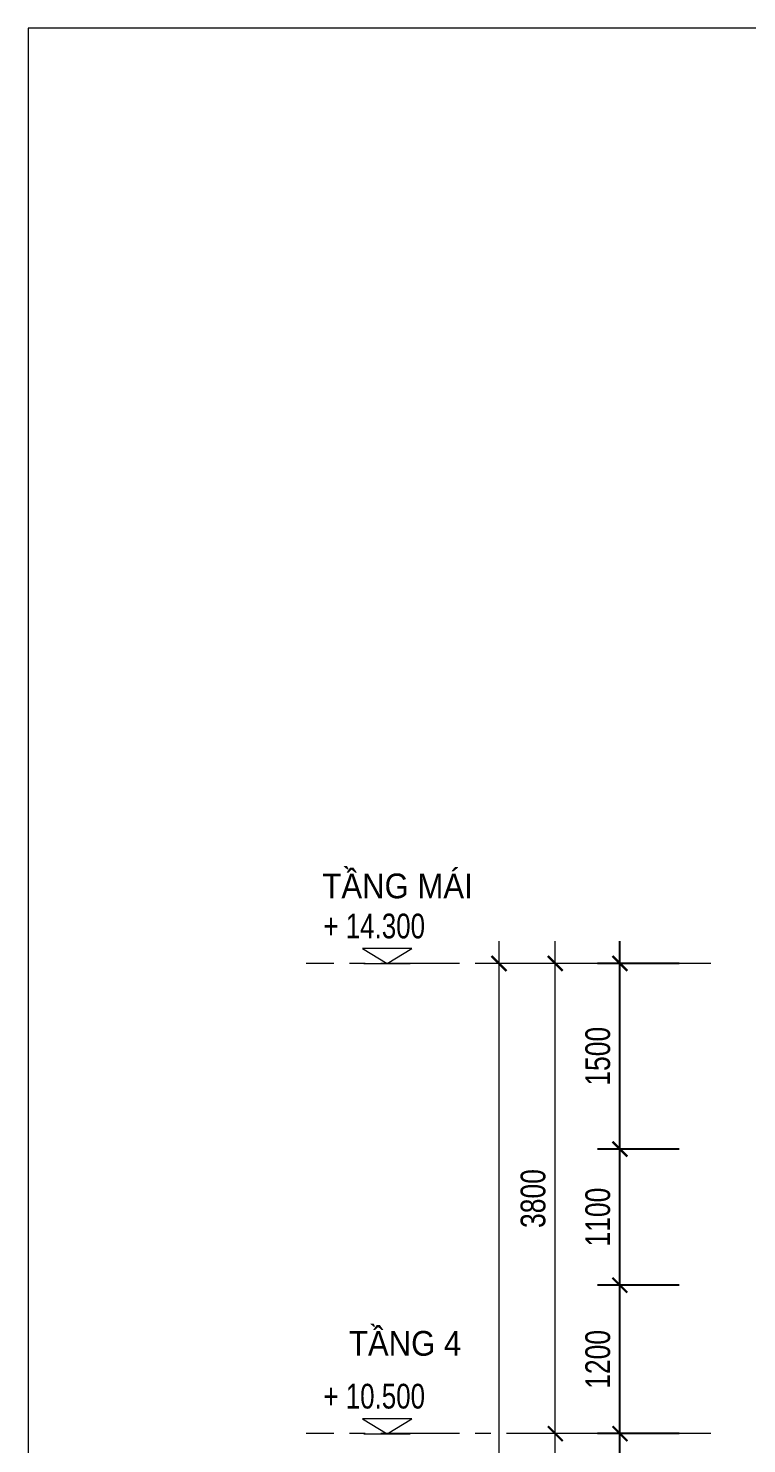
# Model space of a CAD drawing. Header units: millimetres. Extents: x -78046 to 260989, y -99288 to 158505.
# Drawn here: x 181189 to 186997, y 77367 to 88806 of the extents above; entities that cross this region are included whole.
import ezdxf

# ---------------------------------------------------------------- set-up
doc = ezdxf.new("R2010")
doc.units = ezdxf.units.MM
doc.header["$LTSCALE"] = 100
doc.header["$PDMODE"] = 98
doc.linetypes.add('CENTER', pattern=[50.8, 31.75, -6.35, 6.35, -6.35])
doc.layers.get('Defpoints').update_dxf_attribs({"lineweight": 13})
for name, color, linetype, lineweight in [('-CENTER', 143, 'CENTER', 13), ('-DIM', 9, 'Continuous', 13), ('-DOOR', 137, 'Continuous', 9), ('-KH', 143, 'Continuous', 13), ('-LINE1', 7, 'Continuous', 18), ('-TEXT', 7, 'Continuous', 15)]:
    doc.layers.add(name, color=color, linetype=linetype, lineweight=lineweight)
doc.styles.add('1', font='arial.ttf')
doc.styles.add('AVANH', font='VHAVAN_2.TTF', dxfattribs={"width": 0.8})
doc.styles.add('X-5M-DH-TUM1$0$AVANTH', font='arial.ttf', dxfattribs={"width": 0.9})
doc.dimstyles.new('C_100A3', dxfattribs={"dimscale": 100, "dimtxt": 2.5, "dimasz": 1.2, "dimexe": 1.8, "dimexo": 0, "dimgap": 0.75, "dimtad": 1, "dimdec": 0, "dimzin": 0, "dimdsep": 46, "dimtxsty": 'AVANH', "dimblk": 'ARCHTICK', "dimcen": 0, "dimdle": 1.8, "dimclrd": 256, "dimclre": 256, "dimclrt": 7, "dimadec": 0, "dimazin": 0, "dimtfac": 0.0001, "dimtdec": 0, "dimtix": 1, "dimtmove": 2, "dimatfit": 3, "dimldrblk": 'ARCHTICK', "dimfxl": 1.8, "dimtolj": 1, "dimtzin": 0, "dimarcsym": 0})

# ---------------------------------------------------------------- blocks, each defined once
blk = doc.blocks.new('_ARCHTICK')
at = {"const_width": 0.15}
blk.add_lwpolyline([(-0.5, -0.5), (0.5, 0.5)], dxfattribs=at)
blk = doc.blocks.new('*D89')
at = {"layer": '-DIM', "lineweight": -2, "transparency": 16777216}
for p, q in [((-1874, 7220), (-1874, 10880)), ((-1120, 10700), (-2054, 10700)), ((-1120, 7400), (-2054, 7400))]:
    blk.add_line(p, q, dxfattribs=at)
at = {"layer": 'Defpoints', "color": 0, "transparency": 16777216}
for p in [(-1874, 10700), (-1120, 10700), (-1120, 7400)]:
    blk.add_point(p, dxfattribs=at)
at = {"layer": '-DIM', "lineweight": -2, "transparency": 16777216, "xscale": 120, "yscale": 120, "zscale": 120}
for p, rotation in [((-1874, 10700), 90), ((-1874, 7400), 270)]:
    blk.add_blockref('_ARCHTICK', p, dxfattribs=dict(at, rotation=rotation))
at = {"layer": '-DIM', "color": 7, "transparency": 16777216, "insert": (-2053, 9050), "char_height": 200, "attachment_point": 5, "rotation": 90, "style": 'AVANH'}
blk.add_mtext('\\A1;3300', dxfattribs=at)
blk = doc.blocks.new('*D90')
at = {"layer": '-DIM', "lineweight": -2, "transparency": 16777216}
for p, q in [((-1874, 10520), (-1874, 14680)), ((-1120, 14500), (-2054, 14500)), ((-1120, 10700), (-2054, 10700))]:
    blk.add_line(p, q, dxfattribs=at)
at = {"layer": 'Defpoints', "color": 0, "transparency": 16777216}
for p in [(-1874, 14500), (-1120, 14500), (-1120, 10700)]:
    blk.add_point(p, dxfattribs=at)
at = {"layer": '-DIM', "lineweight": -2, "transparency": 16777216, "xscale": 120, "yscale": 120, "zscale": 120}
for p, rotation in [((-1874, 14500), 90), ((-1874, 10700), 270)]:
    blk.add_blockref('_ARCHTICK', p, dxfattribs=dict(at, rotation=rotation))
at = {"layer": '-DIM', "color": 7, "transparency": 16777216, "insert": (-2053, 12600), "char_height": 200, "attachment_point": 5, "rotation": 90, "style": 'AVANH'}
blk.add_mtext('\\A1;3800', dxfattribs=at)
blk = doc.blocks.new('*D92')
at = {"layer": '-DIM', "lineweight": -2, "transparency": 16777216}
for p, q in [((-2329, 20), (-2329, 14680)), ((-1120, 14500), (-2509, 14500)), ((-1120, 200), (-2509, 200))]:
    blk.add_line(p, q, dxfattribs=at)
at = {"layer": 'Defpoints', "color": 0, "transparency": 16777216}
for p in [(-2329, 14500), (-1120, 14500), (-1120, 200)]:
    blk.add_point(p, dxfattribs=at)
at = {"layer": '-DIM', "lineweight": -2, "transparency": 16777216, "xscale": 120, "yscale": 120, "zscale": 120}
for p, rotation in [((-2329, 14500), 90), ((-2329, 200), 270)]:
    blk.add_blockref('_ARCHTICK', p, dxfattribs=dict(at, rotation=rotation))
at = {"layer": '-DIM', "color": 7, "transparency": 16777216, "insert": (-2508, 7350), "char_height": 200, "attachment_point": 5, "rotation": 90, "style": 'AVANH'}
blk.add_mtext('\\A1;14300', dxfattribs=at)
blk = doc.blocks.new('cot')
at = {"layer": '-KH'}
blk.add_line((116899, -109064), (117274, -109064), dxfattribs=at)
blk.add_lwpolyline([(117286, -108944), (116888, -108944), (117087, -109064)], close=True, dxfattribs=at)
blk.add_solid([(117087, -109064), (117087, -108944), (117286, -108944), (117087, -109064)], dxfattribs=at)
blk = doc.blocks.new('*D444')
at = {"layer": '-DIM', "lineweight": -2, "transparency": 16777216}
for p, q in [((185972, 76268), (185972, 77628)), ((186452, 77448), (185792, 77448)), ((186452, 76448), (185792, 76448))]:
    blk.add_line(p, q, dxfattribs=at)
at = {"layer": 'Defpoints', "color": 0, "transparency": 16777216}
for p in [(185972, 77448), (186452, 77448), (186452, 76448)]:
    blk.add_point(p, dxfattribs=at)
at = {"layer": '-DIM', "lineweight": -2, "transparency": 16777216, "xscale": 120, "yscale": 120, "zscale": 120}
for p, rotation in [((185972, 77448), 90), ((185972, 76448), 270)]:
    blk.add_blockref('_ARCHTICK', p, dxfattribs=dict(at, rotation=rotation))
at = {"layer": '-DIM', "color": 7, "transparency": 16777216, "insert": (185794, 76948), "char_height": 200, "attachment_point": 5, "rotation": 90, "style": 'AVANH'}
blk.add_mtext('\\A1;1000', dxfattribs=at)
blk = doc.blocks.new('*D445')
at = {"layer": '-DIM', "lineweight": -2, "transparency": 16777216}
for p, q in [((185972, 78468), (185972, 79928)), ((186452, 79748), (185792, 79748)), ((186452, 78648), (185792, 78648))]:
    blk.add_line(p, q, dxfattribs=at)
at = {"layer": 'Defpoints', "color": 0, "transparency": 16777216}
for p in [(185972, 79748), (186452, 79748), (186452, 78648)]:
    blk.add_point(p, dxfattribs=at)
at = {"layer": '-DIM', "lineweight": -2, "transparency": 16777216, "xscale": 120, "yscale": 120, "zscale": 120}
for p, rotation in [((185972, 79748), 90), ((185972, 78648), 270)]:
    blk.add_blockref('_ARCHTICK', p, dxfattribs=dict(at, rotation=rotation))
at = {"layer": '-DIM', "color": 7, "transparency": 16777216, "insert": (185794, 79198), "char_height": 200, "attachment_point": 5, "rotation": 90, "style": 'AVANH'}
blk.add_mtext('\\A1;1100', dxfattribs=at)
blk = doc.blocks.new('*D446')
at = {"layer": '-DIM', "lineweight": -2, "transparency": 16777216}
for p, q in [((185972, 79568), (185972, 81428)), ((186452, 81248), (185792, 81248)), ((186452, 79748), (185792, 79748))]:
    blk.add_line(p, q, dxfattribs=at)
at = {"layer": 'Defpoints', "color": 0, "transparency": 16777216}
for p in [(185972, 81248), (186452, 81248), (186452, 79748)]:
    blk.add_point(p, dxfattribs=at)
at = {"layer": '-DIM', "lineweight": -2, "transparency": 16777216, "xscale": 120, "yscale": 120, "zscale": 120}
for p, rotation in [((185972, 81248), 90), ((185972, 79748), 270)]:
    blk.add_blockref('_ARCHTICK', p, dxfattribs=dict(at, rotation=rotation))
at = {"layer": '-DIM', "color": 7, "transparency": 16777216, "insert": (185794, 80498), "char_height": 200, "attachment_point": 5, "rotation": 90, "style": 'AVANH'}
blk.add_mtext('\\A1;1500', dxfattribs=at)
blk = doc.blocks.new('*D447')
at = {"layer": '-DIM', "lineweight": -2, "transparency": 16777216}
for p, q in [((185972, 77268), (185972, 78828)), ((186452, 78648), (185792, 78648)), ((186452, 77448), (185792, 77448))]:
    blk.add_line(p, q, dxfattribs=at)
at = {"layer": 'Defpoints', "color": 0, "transparency": 16777216}
for p in [(185972, 78648), (186452, 78648), (186452, 77448)]:
    blk.add_point(p, dxfattribs=at)
at = {"layer": '-DIM', "lineweight": -2, "transparency": 16777216, "xscale": 120, "yscale": 120, "zscale": 120}
for p, rotation in [((185972, 78648), 90), ((185972, 77448), 270)]:
    blk.add_blockref('_ARCHTICK', p, dxfattribs=dict(at, rotation=rotation))
at = {"layer": '-DIM', "color": 7, "transparency": 16777216, "insert": (185794, 78048), "char_height": 200, "attachment_point": 5, "rotation": 90, "style": 'AVANH'}
blk.add_mtext('\\A1;1200', dxfattribs=at)
blk = doc.blocks.new('ƯEQ')
at = {"layer": '-CENTER', "ltscale": 0.2}
for p, q in [((-616.7, 14500), (-3887.9, 14500)), ((-616.7, 10700), (-3887.9, 10700))]:
    blk.add_line(p, q, dxfattribs=at)
at = {"layer": '-CENTER'}
for p in [(-120320.2, 123563.7), (-120320.2, 119763.7)]:
    blk.add_blockref('cot', p, dxfattribs=at)
at = {"layer": '-TEXT', "color": 2, "style": 'X-5M-DH-TUM1$0$AVANTH', "width": 0.9}
for s, p in [('TẦNG MÁI', (-3757, 15026.7)), ('TẦNG 4', (-3542.5, 11329.6))]:
    blk.add_text(s, height=200, dxfattribs=at).set_placement(p)
at = {"layer": '-TEXT', "style": '1', "width": 0.75}
for s, p in [('+ 14.300', (-3748.7, 14702.8)), ('+ 10.500', (-3748.7, 10902.8))]:
    blk.add_text(s, height=200, dxfattribs=at).set_placement(p)
at = {"layer": '-DIM'}
for base, p1, p2, picture, middle in [((-2329.5, 14500), (-1119.9, 200), (-1119.9, 14500), '*D92', (-2507.9, 7350)), ((-1874.2, 14500), (-1119.9, 10700), (-1119.9, 14500), '*D90', (-2052.7, 12600)), ((-1874.2, 10700), (-1119.9, 7400), (-1119.9, 10700), '*D89', (-2052.7, 9050))]:
    dim = blk.add_linear_dim(base=base, p1=p1, p2=p2, angle=90, dimstyle='C_100A3', override={"dimtxt": 2}, dxfattribs=at)
    dim.commit()
    dim.dimension.update_dxf_attribs({"geometry": picture, "text_midpoint": middle})

msp = doc.modelspace()

# ---------------------------------------------------------------- linework, layer by layer
at = {"layer": '-LINE1'}
msp.add_lwpolyline([(181189.3, 60591.1), (221089.3, 60591.1), (221089.3, 88806.1), (181189.3, 88806.1)], close=True, dxfattribs=at)

# ---------------------------------------------------------------- block references
at = {"layer": '-DOOR', "color": 2}
msp.add_blockref('ƯEQ', (187323.8, 66748), dxfattribs=at)

# ---------------------------------------------------------------- dimensions: what is measured, and where the dimension line sits
at = {"layer": '-DIM'}
for base, p1, p2, picture, middle in [((185972, 81248), (186451.6, 79747.6), (186451.6, 81248), '*D446', (185793.6, 80497.8)), ((185972, 79747.6), (186451.6, 78647.6), (186451.6, 79747.6), '*D445', (185793.6, 79197.6)), ((185972, 78647.6), (186451.6, 77448), (186451.6, 78647.6), '*D447', (185793.6, 78047.8)), ((185972, 77448), (186451.6, 76447.8), (186451.6, 77448), '*D444', (185793.6, 76947.9))]:
    dim = msp.add_linear_dim(base=base, p1=p1, p2=p2, angle=90, dimstyle='C_100A3', override={"dimtxt": 2}, dxfattribs=at)
    dim.commit()
    dim.dimension.update_dxf_attribs({"geometry": picture, "text_midpoint": middle})

doc.saveas('drawing.dxf')
